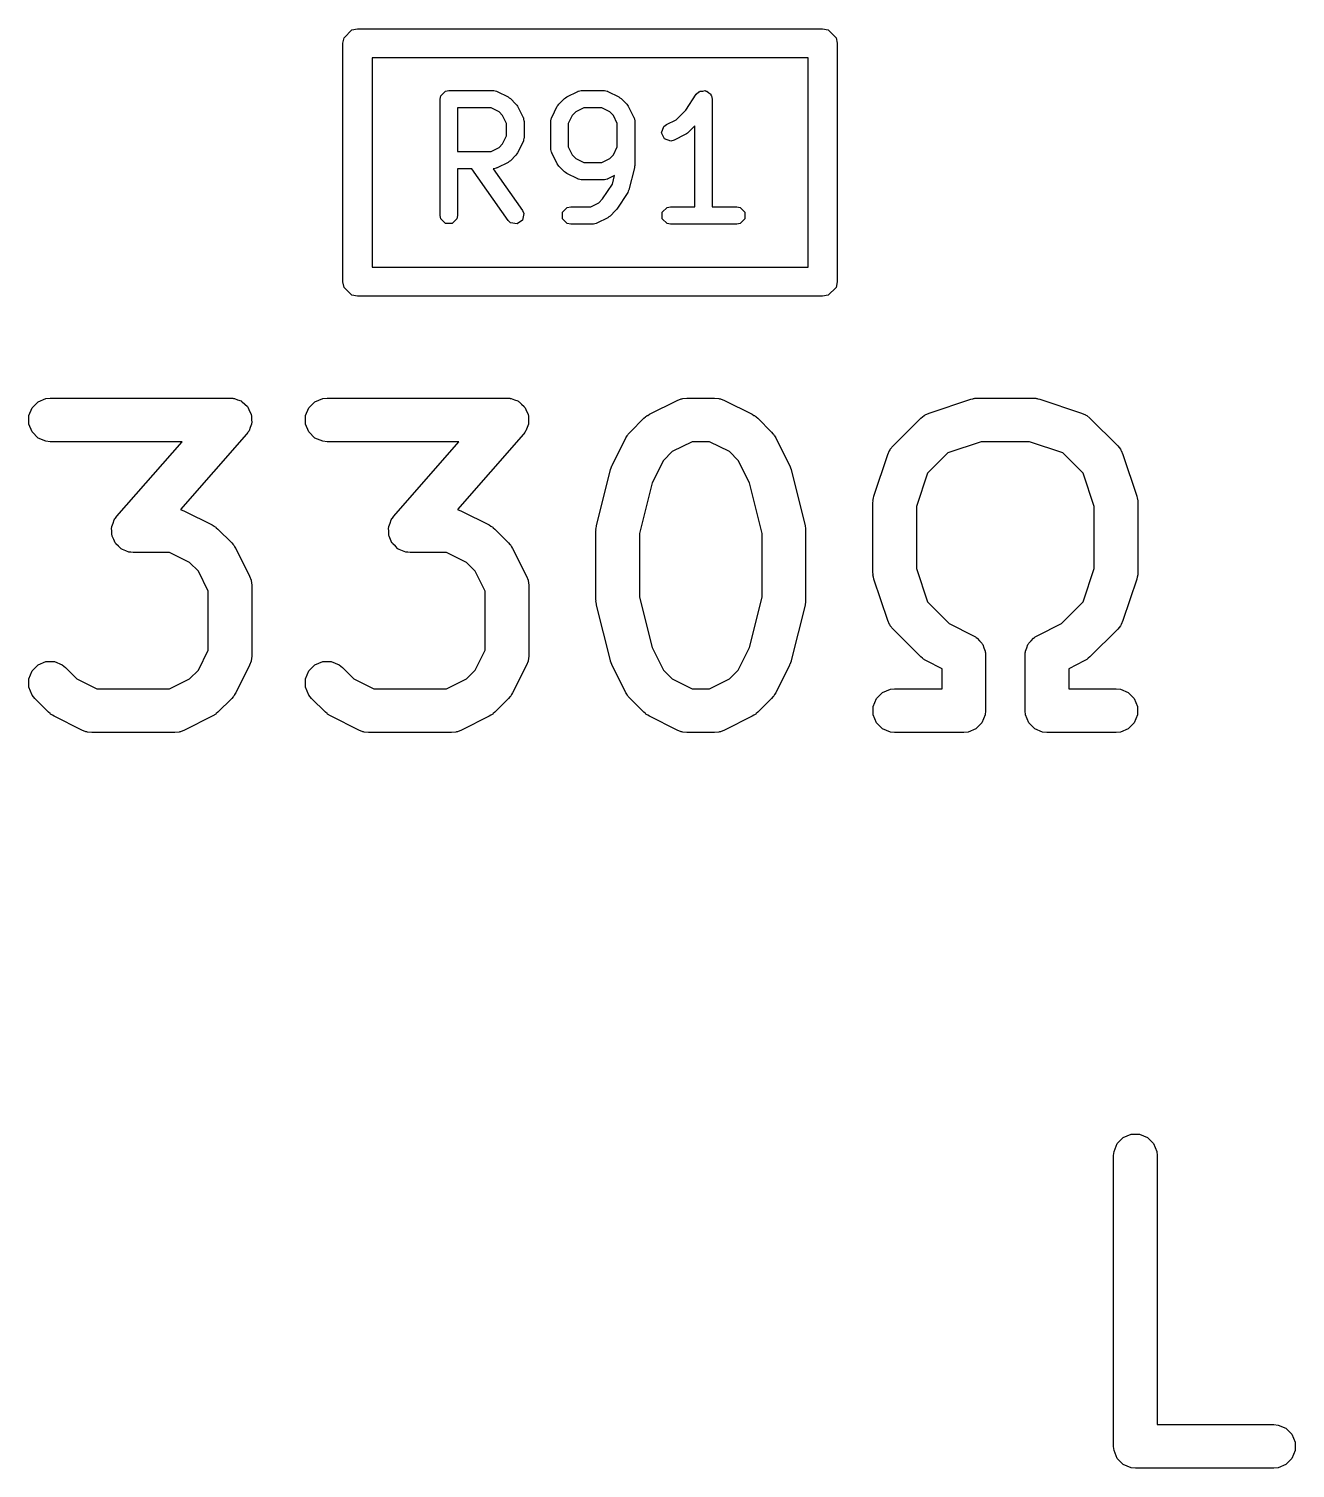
# Model space of a CAD drawing. Header units: millimetres. Extents: x 129 to 276, y -185 to -58.
# Drawn here: x 129.069 to 133.426, y -112.24 to -107.29 of the extents above; entities that cross this region are included whole.
import ezdxf

# ---------------------------------------------------------------- set-up
doc = ezdxf.new("R2010")
doc.units = ezdxf.units.MM
doc.layers.add('F.Fab', color=9, linetype='CONTINUOUS', true_color=0xafafaf)

msp = doc.modelspace()

# ---------------------------------------------------------------- linework, layer by layer
at = {"layer": 'F.Fab', "linetype": 'CONTINUOUS'}
for p, q in [((130.153806, -107.320866), (130.180866, -107.293806)), ((130.180866, -107.293806), (130.2, -107.29)), ((130.2, -107.29), (131.8, -107.29)), ((131.8, -107.29), (131.819134, -107.293806)), ((131.819134, -107.293806), (131.846194, -107.320866)), ((130.15, -107.34), (130.153806, -107.320866)), ((130.15, -108.16), (130.15, -107.34)), ((131.846194, -107.320866), (131.85, -107.34)), ((131.85, -107.34), (131.85, -108.16)), ((130.25, -107.39), (130.25, -108.11)), ((131.75, -107.39), (130.25, -107.39)), ((131.75, -108.11), (131.75, -107.39)), ((130.48657, -107.520446), (130.502805, -107.504211)), ((130.502805, -107.504211), (130.514286, -107.501927)), ((130.514286, -107.501927), (130.666667, -107.501927)), ((130.666667, -107.501927), (130.668141, -107.50222)), ((130.668141, -107.50222), (130.668793, -107.502003)), ((130.668793, -107.502003), (130.673429, -107.503272)), ((130.673429, -107.503272), (130.678148, -107.504211)), ((130.678148, -107.504211), (130.678634, -107.504697)), ((130.678634, -107.504697), (130.680084, -107.505094)), ((130.680084, -107.505094), (130.718179, -107.524142)), ((130.919916, -107.524142), (130.958012, -107.505094)), ((130.958012, -107.505094), (130.95946, -107.504697)), ((130.95946, -107.504697), (130.959947, -107.504211)), ((130.959947, -107.504211), (130.964658, -107.503273)), ((130.964658, -107.503273), (130.969302, -107.502002)), ((130.969302, -107.502002), (130.969955, -107.502219)), ((130.969955, -107.502219), (130.971428, -107.501927)), ((130.971428, -107.501927), (131.047619, -107.501927)), ((131.047619, -107.501927), (131.049093, -107.50222)), ((131.049093, -107.50222), (131.049745, -107.502003)), ((131.049745, -107.502003), (131.054381, -107.503272)), ((131.054381, -107.503272), (131.0591, -107.504211)), ((131.0591, -107.504211), (131.059586, -107.504697)), ((131.059586, -107.504697), (131.061036, -107.505094)), ((131.061036, -107.505094), (131.099131, -107.524142)), ((131.365515, -107.515286), (131.373784, -107.507)), ((131.373784, -107.507), (131.376811, -107.506394)), ((131.376811, -107.506394), (131.378995, -107.504211)), ((131.378995, -107.504211), (131.387728, -107.504211)), ((131.387728, -107.504211), (131.396298, -107.502497)), ((131.396298, -107.502497), (131.398869, -107.504211)), ((131.398869, -107.504211), (131.401957, -107.504211)), ((131.401957, -107.504211), (131.408133, -107.510387)), ((130.484286, -107.531927), (130.48657, -107.520446)), ((130.484286, -107.931927), (130.484286, -107.531927)), ((130.718179, -107.524142), (130.721982, -107.527094)), ((130.721982, -107.527094), (130.725975, -107.529762)), ((130.725975, -107.529762), (130.745023, -107.548809)), ((130.745023, -107.548809), (130.747699, -107.552815)), ((130.747699, -107.552815), (130.750642, -107.556606)), ((130.750642, -107.556606), (130.76969, -107.594702)), ((130.868405, -107.594702), (130.887453, -107.556605)), ((130.887453, -107.556605), (130.890405, -107.552801)), ((130.890405, -107.552801), (130.893073, -107.548809)), ((130.893073, -107.548809), (130.91212, -107.529761)), ((130.91212, -107.529761), (130.916121, -107.527087)), ((130.916121, -107.527087), (130.919916, -107.524142)), ((131.099131, -107.524142), (131.102927, -107.527089)), ((131.102927, -107.527089), (131.106927, -107.529761)), ((131.106927, -107.529761), (131.125974, -107.548808)), ((131.125974, -107.548808), (131.128645, -107.552805)), ((131.128645, -107.552805), (131.131595, -107.556606)), ((131.131595, -107.556606), (131.150642, -107.594702)), ((131.329068, -107.569954), (131.365515, -107.515286)), ((131.408133, -107.510387), (131.415403, -107.515234)), ((131.415403, -107.515234), (131.416008, -107.518262)), ((131.416008, -107.518262), (131.418192, -107.520446)), ((131.418192, -107.520446), (131.420476, -107.531927)), ((131.420476, -107.531927), (131.420476, -107.901927)), ((130.659584, -107.561927), (130.544286, -107.561927)), ((130.544286, -107.561927), (130.544286, -107.711451)), ((130.686991, -107.57563), (130.659584, -107.561927)), ((130.699153, -107.587793), (130.686991, -107.57563)), ((130.712857, -107.6152), (130.699153, -107.587793)), ((130.76969, -107.594702), (130.770086, -107.59615)), ((130.770086, -107.59615), (130.770573, -107.596637)), ((130.770573, -107.596637), (130.77151, -107.601348)), ((130.77151, -107.601348), (130.772782, -107.605992)), ((130.772782, -107.605992), (130.772564, -107.606645)), ((130.772564, -107.606645), (130.772857, -107.608118)), ((130.772857, -107.608118), (130.772857, -107.66526)), ((130.865238, -107.608118), (130.865531, -107.606643)), ((130.865238, -107.703356), (130.865238, -107.608118)), ((130.865314, -107.605992), (130.866583, -107.601356)), ((130.865531, -107.606643), (130.865314, -107.605992)), ((130.866583, -107.601356), (130.867522, -107.596637)), ((130.867522, -107.596637), (130.868008, -107.59615)), ((130.868008, -107.59615), (130.868405, -107.594702)), ((130.938941, -107.587792), (130.925238, -107.6152)), ((130.951103, -107.575631), (130.938941, -107.587792)), ((130.978511, -107.561927), (130.951103, -107.575631)), ((131.040536, -107.561927), (130.978511, -107.561927)), ((131.067942, -107.57563), (131.040536, -107.561927)), ((131.080106, -107.587794), (131.067942, -107.57563)), ((131.093809, -107.615199), (131.080106, -107.587794)), ((131.150642, -107.594702), (131.151038, -107.59615)), ((131.151038, -107.59615), (131.151525, -107.596637)), ((131.151525, -107.596637), (131.152463, -107.601356)), ((131.152463, -107.601356), (131.153733, -107.605992)), ((131.153733, -107.605992), (131.153515, -107.606643)), ((131.153515, -107.606643), (131.153809, -107.608118)), ((131.153809, -107.608118), (131.153809, -107.760499)), ((131.262773, -107.61938), (131.296514, -107.602509)), ((131.296514, -107.602509), (131.329068, -107.569954)), ((130.699153, -107.685584), (130.712857, -107.658177)), ((130.712857, -107.658177), (130.712857, -107.6152)), ((130.925238, -107.6152), (130.925238, -107.696273)), ((131.093809, -107.696274), (131.093809, -107.615199)), ((131.246266, -107.648339), (131.253526, -107.626558)), ((131.256535, -107.668877), (131.246266, -107.648339)), ((131.253526, -107.626558), (131.262773, -107.61938)), ((131.327702, -107.653998), (131.289607, -107.673046)), ((131.331505, -107.651045), (131.327702, -107.653998)), ((131.335498, -107.648378), (131.331505, -107.651045)), ((131.360476, -107.6234), (131.335498, -107.648378)), ((131.360476, -107.901927), (131.360476, -107.6234)), ((130.659584, -107.711451), (130.686991, -107.697747)), ((130.686991, -107.697747), (130.699153, -107.685584)), ((130.76969, -107.678676), (130.750642, -107.716772)), ((130.770086, -107.677227), (130.76969, -107.678676)), ((130.770573, -107.676741), (130.770086, -107.677227)), ((130.77151, -107.672029), (130.770573, -107.676741)), ((130.772782, -107.667386), (130.77151, -107.672029)), ((130.772857, -107.66526), (130.772564, -107.666732)), ((130.772564, -107.666732), (130.772782, -107.667386)), ((130.865531, -107.70483), (130.865238, -107.703356)), ((130.865314, -107.705482), (130.865531, -107.70483)), ((130.866583, -107.710118), (130.865314, -107.705482)), ((130.925238, -107.696273), (130.938941, -107.723679)), ((131.080105, -107.723681), (131.093809, -107.696274)), ((131.278316, -107.676137), (131.256535, -107.668877)), ((131.289607, -107.673046), (131.278316, -107.676137)), ((130.544286, -107.711451), (130.659584, -107.711451)), ((130.718179, -107.749236), (130.680084, -107.768284)), ((130.721982, -107.746283), (130.718179, -107.749236)), ((130.725975, -107.743616), (130.721982, -107.746283)), ((130.745023, -107.724569), (130.725975, -107.743616)), ((130.747699, -107.720562), (130.745023, -107.724569)), ((130.750642, -107.716772), (130.747699, -107.720562)), ((130.867522, -107.714837), (130.866583, -107.710118)), ((130.868008, -107.715323), (130.867522, -107.714837)), ((130.868405, -107.716773), (130.868008, -107.715323)), ((130.887453, -107.754868), (130.868405, -107.716773)), ((130.8904, -107.758664), (130.887453, -107.754868)), ((130.938941, -107.723679), (130.951105, -107.735844)), ((130.951105, -107.735844), (130.97851, -107.749546)), ((130.97851, -107.749546), (131.040537, -107.749546)), ((131.040537, -107.749546), (131.067944, -107.735842)), ((131.067944, -107.735842), (131.080105, -107.723681)), ((130.593904, -107.771451), (130.544286, -107.771451)), ((130.544286, -107.771451), (130.544286, -107.931927)), ((130.71828, -107.94913), (130.593904, -107.771451)), ((130.668141, -107.771157), (130.667085, -107.771367)), ((130.667085, -107.771367), (130.767434, -107.914723)), ((130.668793, -107.771375), (130.668141, -107.771157)), ((130.673429, -107.770105), (130.668793, -107.771375)), ((130.678148, -107.769167), (130.673429, -107.770105)), ((130.678634, -107.76868), (130.678148, -107.769167)), ((130.680084, -107.768284), (130.678634, -107.76868)), ((130.893072, -107.762664), (130.8904, -107.758664)), ((130.912119, -107.781711), (130.893072, -107.762664)), ((130.916113, -107.78438), (130.912119, -107.781711)), ((130.919917, -107.787332), (130.916113, -107.78438)), ((130.958012, -107.806379), (130.919917, -107.787332)), ((130.95946, -107.806775), (130.958012, -107.806379)), ((130.959947, -107.807262), (130.95946, -107.806775)), ((131.059586, -107.806775), (131.0591, -107.807262)), ((131.061035, -107.806379), (131.059586, -107.806775)), ((131.084327, -107.794732), (131.061035, -107.806379)), ((131.076918, -107.824369), (131.084327, -107.794732)), ((131.152913, -107.767775), (131.133866, -107.843965)), ((131.153091, -107.764105), (131.152913, -107.767775)), ((131.153809, -107.760499), (131.153091, -107.764105)), ((130.964666, -107.8082), (130.959947, -107.807262)), ((130.969302, -107.80947), (130.964666, -107.8082)), ((130.969953, -107.809252), (130.969302, -107.80947)), ((130.971428, -107.809546), (130.969953, -107.809252)), ((131.047619, -107.809546), (130.971428, -107.809546)), ((131.04335, -107.874722), (131.076918, -107.824369)), ((131.049093, -107.809252), (131.047619, -107.809546)), ((131.049745, -107.80947), (131.049093, -107.809252)), ((131.05438, -107.8082), (131.049745, -107.80947)), ((131.0591, -107.807262), (131.05438, -107.8082)), ((131.129723, -107.85333), (131.091629, -107.910473)), ((131.131678, -107.848595), (131.129723, -107.85333)), ((131.133866, -107.843965), (131.131678, -107.848595)), ((130.905617, -107.920446), (130.921852, -107.904211)), ((130.921852, -107.904211), (130.933333, -107.901927)), ((130.933333, -107.901927), (131.002442, -107.901927)), ((131.002442, -107.901927), (131.029849, -107.888223)), ((131.029849, -107.888223), (131.04335, -107.874722)), ((131.248474, -107.920446), (131.264709, -107.904211)), ((131.264709, -107.904211), (131.27619, -107.901927)), ((131.27619, -107.901927), (131.360476, -107.901927)), ((131.420476, -107.901927), (131.504761, -107.901927)), ((131.504761, -107.901927), (131.516242, -107.904211)), ((131.516242, -107.904211), (131.532477, -107.920446)), ((130.48657, -107.943408), (130.484286, -107.931927)), ((130.502805, -107.959643), (130.48657, -107.943408)), ((130.542002, -107.943408), (130.525767, -107.959643)), ((130.544286, -107.931927), (130.542002, -107.943408)), ((130.726735, -107.957226), (130.71828, -107.94913)), ((130.768156, -107.948049), (130.749345, -107.961216)), ((130.767434, -107.914723), (130.772146, -107.925438)), ((130.772146, -107.925438), (130.768156, -107.948049)), ((130.905617, -107.943408), (130.905617, -107.920446)), ((130.921852, -107.959643), (130.905617, -107.943408)), ((131.061035, -107.939713), (131.02294, -107.95876)), ((131.064835, -107.936762), (131.061035, -107.939713)), ((131.068832, -107.934093), (131.064835, -107.936762)), ((131.08788, -107.915045), (131.068832, -107.934093)), ((131.089529, -107.912577), (131.08788, -107.915045)), ((131.091629, -107.910473), (131.089529, -107.912577)), ((131.248474, -107.943408), (131.248474, -107.920446)), ((131.264709, -107.959643), (131.248474, -107.943408)), ((131.532477, -107.943408), (131.516242, -107.959643)), ((131.532477, -107.920446), (131.532477, -107.943408)), ((130.525767, -107.959643), (130.502805, -107.959643)), ((130.749345, -107.961216), (130.726735, -107.957226)), ((130.933333, -107.961927), (130.921852, -107.959643)), ((131.009524, -107.961927), (130.933333, -107.961927)), ((131.010998, -107.961633), (131.009524, -107.961927)), ((131.01165, -107.961851), (131.010998, -107.961633)), ((131.016285, -107.960581), (131.01165, -107.961851)), ((131.021005, -107.959643), (131.016285, -107.960581)), ((131.021491, -107.959156), (131.021005, -107.959643)), ((131.02294, -107.95876), (131.021491, -107.959156)), ((131.27619, -107.961927), (131.264709, -107.959643)), ((131.504761, -107.961927), (131.27619, -107.961927)), ((131.516242, -107.959643), (131.504761, -107.961927)), ((130.25, -108.11), (131.75, -108.11)), ((130.153806, -108.179134), (130.15, -108.16)), ((130.180866, -108.206194), (130.153806, -108.179134)), ((131.846194, -108.179134), (131.819134, -108.206194)), ((131.85, -108.16), (131.846194, -108.179134)), ((130.2, -108.21), (130.180866, -108.206194)), ((131.8, -108.21), (130.2, -108.21)), ((131.819134, -108.206194), (131.8, -108.21)), ((129.069298, -108.620187), (129.080497, -108.593151)), ((129.080497, -108.593151), (129.101189, -108.572459)), ((129.101189, -108.572459), (129.128225, -108.56126)), ((129.128225, -108.56126), (129.142857, -108.559819)), ((129.142857, -108.559819), (129.761904, -108.559819)), ((129.761904, -108.559819), (129.769642, -108.560581)), ((129.769642, -108.560581), (129.77161, -108.56045)), ((129.77161, -108.56045), (129.772965, -108.560908)), ((129.772965, -108.560908), (129.776536, -108.56126)), ((129.776536, -108.56126), (129.787793, -108.565923)), ((129.787793, -108.565923), (129.799331, -108.569825)), ((129.799331, -108.569825), (129.801235, -108.57149)), ((129.801235, -108.57149), (129.803572, -108.572459)), ((129.803572, -108.572459), (129.812182, -108.581069)), ((129.812182, -108.581069), (129.821355, -108.589095)), ((129.821355, -108.589095), (129.822477, -108.591364)), ((129.822477, -108.591364), (129.824264, -108.593151)), ((129.824264, -108.593151), (129.828924, -108.604401)), ((130.021679, -108.620187), (130.032878, -108.593151)), ((130.032878, -108.593151), (130.05357, -108.572459)), ((130.05357, -108.572459), (130.080606, -108.56126)), ((130.080606, -108.56126), (130.095238, -108.559819)), ((130.095238, -108.559819), (130.714285, -108.559819)), ((130.714285, -108.559819), (130.722023, -108.560581)), ((130.722023, -108.560581), (130.723991, -108.56045)), ((130.723991, -108.56045), (130.725346, -108.560908)), ((130.725346, -108.560908), (130.728917, -108.56126)), ((130.728917, -108.56126), (130.740174, -108.565923)), ((130.740174, -108.565923), (130.751712, -108.569825)), ((130.751712, -108.569825), (130.753616, -108.57149)), ((130.753616, -108.57149), (130.755953, -108.572459)), ((130.755953, -108.572459), (130.764563, -108.581069)), ((130.764563, -108.581069), (130.773736, -108.589095)), ((130.773736, -108.589095), (130.774858, -108.591364)), ((130.774858, -108.591364), (130.776645, -108.593151)), ((130.776645, -108.593151), (130.781305, -108.604401)), ((131.204554, -108.615356), (131.299792, -108.567737)), ((131.299792, -108.567737), (131.313523, -108.562482)), ((131.313523, -108.562482), (131.316212, -108.56229)), ((131.316212, -108.56229), (131.318701, -108.56126)), ((131.318701, -108.56126), (131.333333, -108.559819)), ((131.333333, -108.559819), (131.428571, -108.559819)), ((131.428571, -108.559819), (131.443203, -108.56126)), ((131.443203, -108.56126), (131.445692, -108.562291)), ((131.445692, -108.562291), (131.44838, -108.562482)), ((131.44838, -108.562482), (131.462112, -108.567737)), ((131.462112, -108.567737), (131.55735, -108.615356)), ((132.166759, -108.611287), (132.309615, -108.563668)), ((132.309615, -108.563668), (132.31687, -108.562018)), ((132.31687, -108.562018), (132.318701, -108.56126)), ((132.318701, -108.56126), (132.321354, -108.560998)), ((132.321354, -108.560998), (132.323952, -108.560408)), ((132.323952, -108.560408), (132.325926, -108.560548)), ((132.325926, -108.560548), (132.333333, -108.559819)), ((132.333333, -108.559819), (132.523809, -108.559819)), ((132.523809, -108.559819), (132.531214, -108.560548)), ((132.531214, -108.560548), (132.533189, -108.560408)), ((132.533189, -108.560408), (132.535786, -108.560998)), ((132.535786, -108.560998), (132.538441, -108.56126)), ((132.538441, -108.56126), (132.540272, -108.562018)), ((132.540272, -108.562018), (132.547526, -108.563668)), ((132.547526, -108.563668), (132.690383, -108.611287)), ((129.069298, -108.649451), (129.069298, -108.620187)), ((129.828924, -108.604401), (129.834327, -108.615327)), ((129.834327, -108.615327), (129.834495, -108.61785)), ((129.834495, -108.61785), (129.835463, -108.620187)), ((129.835463, -108.620187), (129.835463, -108.632371)), ((129.835463, -108.632371), (129.836273, -108.644525)), ((129.836273, -108.644525), (129.835463, -108.64692)), ((129.835463, -108.64692), (129.835463, -108.649451)), ((130.021679, -108.649451), (130.021679, -108.620187)), ((130.781305, -108.604401), (130.786708, -108.615327)), ((130.786708, -108.615327), (130.786876, -108.61785)), ((130.786876, -108.61785), (130.787844, -108.620187)), ((130.787844, -108.620187), (130.787844, -108.632371)), ((130.787844, -108.632371), (130.788654, -108.644525)), ((130.788654, -108.644525), (130.787844, -108.64692)), ((130.787844, -108.64692), (130.787844, -108.649451)), ((131.137443, -108.677024), (131.185062, -108.629405)), ((131.185062, -108.629405), (131.190811, -108.624686)), ((131.190811, -108.624686), (131.192111, -108.623188)), ((131.192111, -108.623188), (131.19437, -108.621766)), ((131.19437, -108.621766), (131.196427, -108.620078)), ((131.196427, -108.620078), (131.198254, -108.61932)), ((131.198254, -108.61932), (131.204554, -108.615356)), ((131.55735, -108.615356), (131.563649, -108.61932)), ((131.563649, -108.61932), (131.565477, -108.620078)), ((131.565477, -108.620078), (131.567533, -108.621766)), ((131.567533, -108.621766), (131.569793, -108.623188)), ((131.569793, -108.623188), (131.571092, -108.624686)), ((131.571092, -108.624686), (131.576842, -108.629405)), ((131.576842, -108.629405), (131.624461, -108.677024)), ((132.042205, -108.724643), (132.137443, -108.629405)), ((132.137443, -108.629405), (132.148808, -108.620077)), ((132.148808, -108.620077), (132.151298, -108.619045)), ((132.151298, -108.619045), (132.153333, -108.617281)), ((132.153333, -108.617281), (132.166759, -108.611287)), ((132.690383, -108.611287), (132.703808, -108.617281)), ((132.703808, -108.617281), (132.705843, -108.619046)), ((132.705843, -108.619046), (132.708334, -108.620078)), ((132.708334, -108.620078), (132.719699, -108.629405)), ((132.719699, -108.629405), (132.814937, -108.724643)), ((129.080497, -108.676487), (129.069298, -108.649451)), ((129.101189, -108.697179), (129.080497, -108.676487)), ((129.128225, -108.708378), (129.101189, -108.697179)), ((129.818347, -108.684207), (129.591451, -108.943516)), ((129.822868, -108.677882), (129.818347, -108.684207)), ((129.824264, -108.676487), (129.822868, -108.677882)), ((129.824812, -108.675163), (129.824264, -108.676487)), ((129.826898, -108.672246), (129.824812, -108.675163)), ((129.830799, -108.660708), (129.826898, -108.672246)), ((129.835463, -108.649451), (129.830799, -108.660708)), ((130.032878, -108.676487), (130.021679, -108.649451)), ((130.05357, -108.697179), (130.032878, -108.676487)), ((130.080606, -108.708378), (130.05357, -108.697179)), ((130.770728, -108.684207), (130.543832, -108.943516)), ((130.775249, -108.677882), (130.770728, -108.684207)), ((130.776645, -108.676487), (130.775249, -108.677882)), ((130.777193, -108.675163), (130.776645, -108.676487)), ((130.779279, -108.672246), (130.777193, -108.675163)), ((130.78318, -108.660708), (130.779279, -108.672246)), ((130.787844, -108.649451), (130.78318, -108.660708)), ((131.075775, -108.791754), (131.123394, -108.696516)), ((131.123394, -108.696516), (131.127358, -108.690216)), ((131.127358, -108.690216), (131.128116, -108.688389)), ((131.128116, -108.688389), (131.129804, -108.686332)), ((131.129804, -108.686332), (131.131226, -108.684073)), ((131.131226, -108.684073), (131.132724, -108.682773)), ((131.132724, -108.682773), (131.137443, -108.677024)), ((131.624461, -108.677024), (131.629179, -108.682773)), ((131.629179, -108.682773), (131.630678, -108.684073)), ((131.630678, -108.684073), (131.632099, -108.686332)), ((131.632099, -108.686332), (131.633788, -108.688389)), ((131.633788, -108.688389), (131.634545, -108.690216)), ((131.634545, -108.690216), (131.63851, -108.696516)), ((131.63851, -108.696516), (131.686129, -108.791754)), ((129.142857, -108.709819), (129.128225, -108.708378)), ((129.596622, -108.709819), (129.142857, -108.709819)), ((129.372128, -108.966383), (129.596622, -108.709819)), ((130.095238, -108.709819), (130.080606, -108.708378)), ((130.549003, -108.709819), (130.095238, -108.709819)), ((130.324509, -108.966383), (130.549003, -108.709819)), ((131.282522, -108.744077), (131.252115, -108.774484)), ((131.351038, -108.709819), (131.282522, -108.744077)), ((131.410866, -108.709819), (131.351038, -108.709819)), ((131.479382, -108.744077), (131.410866, -108.709819)), ((131.509789, -108.774484), (131.479382, -108.744077)), ((132.024087, -108.753959), (132.030081, -108.740534)), ((132.030081, -108.740534), (132.031846, -108.738498)), ((132.031846, -108.738498), (132.032878, -108.736008)), ((132.032878, -108.736008), (132.042205, -108.724643)), ((132.345503, -108.709819), (132.23099, -108.74799)), ((132.511639, -108.709819), (132.345503, -108.709819)), ((132.626152, -108.74799), (132.511639, -108.709819)), ((132.814937, -108.724643), (132.824265, -108.736008)), ((132.824265, -108.736008), (132.825296, -108.738498)), ((132.825296, -108.738498), (132.827061, -108.740533)), ((132.827061, -108.740533), (132.833055, -108.753959)), ((131.072847, -108.799404), (131.075043, -108.793259)), ((131.075043, -108.793259), (131.075365, -108.792823)), ((131.075365, -108.792823), (131.075775, -108.791754)), ((131.252115, -108.774484), (131.213621, -108.851471)), ((131.548282, -108.851471), (131.509789, -108.774484)), ((131.686129, -108.791754), (131.686538, -108.792823)), ((131.686538, -108.792823), (131.686861, -108.793259)), ((131.686861, -108.793259), (131.689053, -108.799395)), ((131.976468, -108.896816), (132.024087, -108.753959)), ((132.23099, -108.74799), (132.16079, -108.818189)), ((132.696352, -108.81819), (132.626152, -108.74799)), ((132.833055, -108.753959), (132.880674, -108.896815)), ((131.022477, -108.997581), (131.070096, -108.807105)), ((131.070096, -108.807105), (131.070481, -108.806025)), ((131.070481, -108.806025), (131.07052, -108.805486)), ((131.07052, -108.805486), (131.072847, -108.799404)), ((131.689053, -108.799395), (131.691384, -108.805485)), ((131.691384, -108.805485), (131.691422, -108.806025)), ((131.691422, -108.806025), (131.691808, -108.807105)), ((131.691808, -108.807105), (131.739427, -108.997581)), ((132.16079, -108.818189), (132.122619, -108.932703)), ((132.734523, -108.932703), (132.696352, -108.81819)), ((131.213621, -108.851471), (131.170238, -109.025005)), ((131.591666, -109.025005), (131.548282, -108.851471)), ((129.591451, -108.943516), (129.604969, -108.948689)), ((130.543832, -108.943516), (130.55735, -108.948689)), ((131.972619, -108.920533), (131.973348, -108.913127)), ((131.972619, -109.158628), (131.972619, -108.920533)), ((131.973208, -108.911153), (131.973798, -108.908555)), ((131.973348, -108.913127), (131.973208, -108.911153)), ((131.973798, -108.908555), (131.97406, -108.905901)), ((131.97406, -108.905901), (131.974818, -108.904069)), ((131.974818, -108.904069), (131.976468, -108.896816)), ((132.122619, -108.932703), (132.122619, -109.146457)), ((132.734523, -109.146458), (132.734523, -108.932703)), ((132.880674, -108.896815), (132.882323, -108.90407)), ((132.882323, -108.90407), (132.883082, -108.905901)), ((132.883082, -108.905901), (132.883343, -108.908554)), ((132.883343, -108.908554), (132.883934, -108.911152)), ((132.883934, -108.911152), (132.883793, -108.913126)), ((132.883793, -108.913126), (132.884523, -108.920533)), ((132.884523, -108.920533), (132.884523, -109.158628)), ((129.355012, -109.001139), (129.359675, -108.989881)), ((129.359675, -108.989881), (129.363577, -108.978344)), ((129.363577, -108.978344), (129.365662, -108.975426)), ((129.365662, -108.975426), (129.366211, -108.974103)), ((129.366211, -108.974103), (129.367606, -108.972707)), ((129.367606, -108.972707), (129.372128, -108.966383)), ((129.604969, -108.948689), (129.700207, -108.996308)), ((130.307393, -109.001139), (130.312056, -108.989881)), ((130.312056, -108.989881), (130.315958, -108.978344)), ((130.315958, -108.978344), (130.318043, -108.975426)), ((130.318043, -108.975426), (130.318592, -108.974103)), ((130.318592, -108.974103), (130.319987, -108.972707)), ((130.319987, -108.972707), (130.324509, -108.966383)), ((130.55735, -108.948689), (130.652588, -108.996308)), ((129.354202, -109.006065), (129.355012, -109.003669)), ((129.355012, -109.018218), (129.354202, -109.006065)), ((129.355012, -109.003669), (129.355012, -109.001139)), ((129.355012, -109.030403), (129.355012, -109.018218)), ((129.355979, -109.032739), (129.355012, -109.030403)), ((129.356148, -109.035263), (129.355979, -109.032739)), ((129.36155, -109.046188), (129.356148, -109.035263)), ((129.700207, -108.996308), (129.706506, -109.000272)), ((129.706506, -109.000272), (129.708334, -109.00103)), ((129.708334, -109.00103), (129.71039, -109.002718)), ((129.71039, -109.002718), (129.71265, -109.00414)), ((129.71265, -109.00414), (129.713949, -109.005638)), ((129.713949, -109.005638), (129.719699, -109.010357)), ((129.719699, -109.010357), (129.767318, -109.057976)), ((130.306583, -109.006065), (130.307393, -109.003669)), ((130.307393, -109.018218), (130.306583, -109.006065)), ((130.307393, -109.003669), (130.307393, -109.001139)), ((130.307393, -109.030403), (130.307393, -109.018218)), ((130.30836, -109.032739), (130.307393, -109.030403)), ((130.308529, -109.035263), (130.30836, -109.032739)), ((130.313931, -109.046188), (130.308529, -109.035263)), ((130.652588, -108.996308), (130.658887, -109.000272)), ((130.658887, -109.000272), (130.660715, -109.00103)), ((130.660715, -109.00103), (130.662771, -109.002718)), ((130.662771, -109.002718), (130.665031, -109.00414)), ((130.665031, -109.00414), (130.66633, -109.005638)), ((130.66633, -109.005638), (130.67208, -109.010357)), ((130.67208, -109.010357), (130.719699, -109.057976)), ((131.020238, -109.015771), (131.020489, -109.013217)), ((131.020238, -109.253866), (131.020238, -109.015771)), ((131.020327, -109.012125), (131.021136, -109.006651)), ((131.020489, -109.013217), (131.020327, -109.012125)), ((131.021136, -109.006651), (131.021679, -109.001139)), ((131.021679, -109.001139), (131.022101, -109.000117)), ((131.022101, -109.000117), (131.022477, -108.997581)), ((131.170238, -109.025005), (131.170238, -109.244632)), ((131.591666, -109.244632), (131.591666, -109.025005)), ((131.739427, -108.997581), (131.739802, -109.000117)), ((131.739802, -109.000117), (131.740225, -109.001139)), ((131.740225, -109.001139), (131.740767, -109.006651)), ((131.740767, -109.006651), (131.741577, -109.012125)), ((131.741577, -109.012125), (131.741414, -109.013217)), ((131.741414, -109.013217), (131.741666, -109.015771)), ((131.741666, -109.015771), (131.741666, -109.253866)), ((129.366211, -109.057439), (129.36155, -109.046188)), ((129.367997, -109.059225), (129.366211, -109.057439)), ((129.36912, -109.061495), (129.367997, -109.059225)), ((129.378292, -109.06952), (129.36912, -109.061495)), ((129.386903, -109.078131), (129.378292, -109.06952)), ((129.389239, -109.079099), (129.386903, -109.078131)), ((129.391144, -109.080765), (129.389239, -109.079099)), ((129.402681, -109.084666), (129.391144, -109.080765)), ((129.413939, -109.08933), (129.402681, -109.084666)), ((129.417509, -109.089681), (129.413939, -109.08933)), ((129.418865, -109.09014), (129.417509, -109.089681)), ((129.420832, -109.090008), (129.418865, -109.09014)), ((129.428571, -109.090771), (129.420832, -109.090008)), ((129.553723, -109.090771), (129.428571, -109.090771)), ((129.622239, -109.125029), (129.553723, -109.090771)), ((129.767318, -109.057976), (129.772036, -109.063725)), ((129.772036, -109.063725), (129.773535, -109.065025)), ((129.773535, -109.065025), (129.774956, -109.067284)), ((129.774956, -109.067284), (129.776645, -109.069341)), ((129.776645, -109.069341), (129.777402, -109.071168)), ((129.777402, -109.071168), (129.781367, -109.077468)), ((129.781367, -109.077468), (129.828986, -109.172706)), ((130.318592, -109.057439), (130.313931, -109.046188)), ((130.320378, -109.059225), (130.318592, -109.057439)), ((130.321501, -109.061495), (130.320378, -109.059225)), ((130.330673, -109.06952), (130.321501, -109.061495)), ((130.339284, -109.078131), (130.330673, -109.06952)), ((130.34162, -109.079099), (130.339284, -109.078131)), ((130.343525, -109.080765), (130.34162, -109.079099)), ((130.355062, -109.084666), (130.343525, -109.080765)), ((130.36632, -109.08933), (130.355062, -109.084666)), ((130.36989, -109.089681), (130.36632, -109.08933)), ((130.371246, -109.09014), (130.36989, -109.089681)), ((130.373213, -109.090008), (130.371246, -109.09014)), ((130.380952, -109.090771), (130.373213, -109.090008)), ((130.506104, -109.090771), (130.380952, -109.090771)), ((130.57462, -109.125029), (130.506104, -109.090771)), ((130.719699, -109.057976), (130.724417, -109.063725)), ((130.724417, -109.063725), (130.725916, -109.065025)), ((130.725916, -109.065025), (130.727337, -109.067284)), ((130.727337, -109.067284), (130.729026, -109.069341)), ((130.729026, -109.069341), (130.729783, -109.071168)), ((130.729783, -109.071168), (130.733748, -109.077468)), ((130.733748, -109.077468), (130.781367, -109.172706)), ((129.652646, -109.155436), (129.622239, -109.125029)), ((130.605027, -109.155436), (130.57462, -109.125029)), ((129.686904, -109.223952), (129.652646, -109.155436)), ((129.828986, -109.172706), (129.834241, -109.186437)), ((129.834241, -109.186437), (129.834432, -109.189126)), ((129.834432, -109.189126), (129.835463, -109.191615)), ((129.835463, -109.191615), (129.836904, -109.206247)), ((130.639285, -109.223952), (130.605027, -109.155436)), ((130.781367, -109.172706), (130.786622, -109.186437)), ((130.786622, -109.186437), (130.786813, -109.189126)), ((130.786813, -109.189126), (130.787844, -109.191615)), ((130.787844, -109.191615), (130.789285, -109.206247)), ((131.973348, -109.166033), (131.972619, -109.158628)), ((131.973208, -109.168008), (131.973348, -109.166033)), ((131.973798, -109.170605), (131.973208, -109.168008)), ((131.97406, -109.17326), (131.973798, -109.170605)), ((131.974818, -109.175091), (131.97406, -109.17326)), ((131.976468, -109.182345), (131.974818, -109.175091)), ((132.024087, -109.325202), (131.976468, -109.182345)), ((132.122619, -109.146457), (132.16079, -109.260971)), ((132.696352, -109.260971), (132.734523, -109.146458)), ((132.880674, -109.182346), (132.833055, -109.325202)), ((132.882323, -109.17509), (132.880674, -109.182346)), ((132.883082, -109.17326), (132.882323, -109.17509)), ((132.883343, -109.170606), (132.883082, -109.17326)), ((132.883934, -109.168009), (132.883343, -109.170606)), ((132.884523, -109.158628), (132.883793, -109.166034)), ((132.883793, -109.166034), (132.883934, -109.168009)), ((129.686904, -109.426637), (129.686904, -109.223952)), ((129.836904, -109.206247), (129.836904, -109.444342)), ((130.639285, -109.426637), (130.639285, -109.223952)), ((130.789285, -109.206247), (130.789285, -109.444342)), ((131.020489, -109.256419), (131.020238, -109.253866)), ((131.020327, -109.257512), (131.020489, -109.256419)), ((131.021136, -109.262985), (131.020327, -109.257512)), ((131.021679, -109.268498), (131.021136, -109.262985)), ((131.022101, -109.269519), (131.021679, -109.268498)), ((131.022477, -109.272056), (131.022101, -109.269519)), ((131.070096, -109.462532), (131.022477, -109.272056)), ((131.170238, -109.244632), (131.213621, -109.418166)), ((131.548282, -109.418166), (131.591666, -109.244632)), ((131.739427, -109.272056), (131.691808, -109.462532)), ((131.739802, -109.269519), (131.739427, -109.272056)), ((131.740225, -109.268498), (131.739802, -109.269519)), ((131.740767, -109.262985), (131.740225, -109.268498)), ((131.741577, -109.257512), (131.740767, -109.262985)), ((131.741666, -109.253866), (131.741414, -109.256419)), ((131.741414, -109.256419), (131.741577, -109.257512)), ((132.16079, -109.260971), (132.234903, -109.335084)), ((132.622239, -109.335084), (132.696352, -109.260971)), ((132.030081, -109.338627), (132.024087, -109.325202)), ((132.031846, -109.340662), (132.030081, -109.338627)), ((132.032878, -109.343153), (132.031846, -109.340662)), ((132.234903, -109.335084), (132.319255, -109.37726)), ((132.537887, -109.37726), (132.622239, -109.335084)), ((132.825296, -109.340662), (132.824265, -109.343153)), ((132.827061, -109.338628), (132.825296, -109.340662)), ((132.833055, -109.325202), (132.827061, -109.338628)), ((132.042205, -109.354518), (132.032878, -109.343153)), ((132.137443, -109.449756), (132.042205, -109.354518)), ((132.319255, -109.37726), (132.325554, -109.381224)), ((132.325554, -109.381224), (132.327382, -109.381982)), ((132.327382, -109.381982), (132.328443, -109.383043)), ((132.328443, -109.383043), (132.331698, -109.385092)), ((132.331698, -109.385092), (132.339576, -109.394176)), ((132.517565, -109.394176), (132.525444, -109.385092)), ((132.525444, -109.385092), (132.528698, -109.383043)), ((132.528698, -109.383043), (132.52976, -109.381982)), ((132.52976, -109.381982), (132.531587, -109.381224)), ((132.531587, -109.381224), (132.537887, -109.37726)), ((132.814937, -109.354518), (132.719699, -109.449756)), ((132.824265, -109.343153), (132.814937, -109.354518)), ((129.652645, -109.495153), (129.686904, -109.426637)), ((130.605026, -109.495153), (130.639285, -109.426637)), ((131.213621, -109.418166), (131.252115, -109.495153)), ((131.509788, -109.495153), (131.548282, -109.418166)), ((132.339576, -109.394176), (132.348074, -109.402674)), ((132.348074, -109.402674), (132.349105, -109.405164)), ((132.349105, -109.405164), (132.350871, -109.4072)), ((132.350871, -109.4072), (132.354671, -109.418602)), ((132.354671, -109.418602), (132.359273, -109.42971)), ((132.359273, -109.42971), (132.359649, -109.433535)), ((132.359649, -109.433535), (132.360125, -109.434961)), ((132.360125, -109.434961), (132.359984, -109.436936)), ((132.359984, -109.436936), (132.360714, -109.444342)), ((132.496428, -109.444342), (132.497157, -109.436936)), ((132.497017, -109.434961), (132.497492, -109.433535)), ((132.497157, -109.436936), (132.497017, -109.434961)), ((132.497492, -109.433535), (132.497869, -109.42971)), ((132.497869, -109.42971), (132.50247, -109.418602)), ((132.50247, -109.418602), (132.506271, -109.4072)), ((132.506271, -109.4072), (132.508036, -109.405164)), ((132.508036, -109.405164), (132.509068, -109.402674)), ((132.509068, -109.402674), (132.517565, -109.394176)), ((129.080497, -109.497912), (129.10119, -109.477219)), ((129.10119, -109.477219), (129.128226, -109.466021)), ((129.128226, -109.466021), (129.157489, -109.466021)), ((129.157489, -109.466021), (129.184525, -109.47722)), ((129.184525, -109.47722), (129.195891, -109.486548)), ((129.195891, -109.486548), (129.234903, -109.525561)), ((129.828986, -109.477883), (129.781367, -109.573121)), ((129.834241, -109.464152), (129.828986, -109.477883)), ((129.834432, -109.461462), (129.834241, -109.464152)), ((129.835463, -109.458974), (129.834432, -109.461462)), ((129.836904, -109.444342), (129.835463, -109.458974)), ((130.032878, -109.497912), (130.053571, -109.477219)), ((130.053571, -109.477219), (130.080607, -109.466021)), ((130.080607, -109.466021), (130.10987, -109.466021)), ((130.10987, -109.466021), (130.136906, -109.47722)), ((130.136906, -109.47722), (130.148272, -109.486548)), ((130.148272, -109.486548), (130.187284, -109.525561)), ((130.781367, -109.477883), (130.733748, -109.573121)), ((130.786622, -109.464152), (130.781367, -109.477883)), ((130.786813, -109.461462), (130.786622, -109.464152)), ((130.787844, -109.458974), (130.786813, -109.461462)), ((130.789285, -109.444342), (130.787844, -109.458974)), ((131.070481, -109.463611), (131.070096, -109.462532)), ((131.07052, -109.464151), (131.070481, -109.463611)), ((131.072847, -109.470232), (131.07052, -109.464151)), ((131.075043, -109.476378), (131.072847, -109.470232)), ((131.075365, -109.476813), (131.075043, -109.476378)), ((131.075775, -109.477883), (131.075365, -109.476813)), ((131.123394, -109.573121), (131.075775, -109.477883)), ((131.686129, -109.477883), (131.63851, -109.573121)), ((131.686538, -109.476813), (131.686129, -109.477883)), ((131.686861, -109.476378), (131.686538, -109.476813)), ((131.689053, -109.470241), (131.686861, -109.476378)), ((131.691384, -109.464152), (131.689053, -109.470241)), ((131.691422, -109.463611), (131.691384, -109.464152)), ((131.691808, -109.462532), (131.691422, -109.463611)), ((132.143193, -109.454476), (132.137443, -109.449756)), ((132.144492, -109.455973), (132.143193, -109.454476)), ((132.146746, -109.457392), (132.144492, -109.455973)), ((132.148808, -109.459084), (132.146746, -109.457392)), ((132.15064, -109.459842), (132.148808, -109.459084)), ((132.156935, -109.463805), (132.15064, -109.459842)), ((132.210714, -109.490694), (132.156935, -109.463805)), ((132.360714, -109.444342), (132.360714, -109.634819)), ((132.496428, -109.634819), (132.496428, -109.444342)), ((132.700207, -109.463805), (132.646428, -109.490694)), ((132.706506, -109.45984), (132.700207, -109.463805)), ((132.708334, -109.459083), (132.706506, -109.45984)), ((132.71039, -109.457394), (132.708334, -109.459083)), ((132.71265, -109.455973), (132.71039, -109.457394)), ((132.713949, -109.454474), (132.71265, -109.455973)), ((132.719699, -109.449756), (132.713949, -109.454474)), ((129.069298, -109.524948), (129.080497, -109.497912)), ((129.069298, -109.554211), (129.069298, -109.524948)), ((129.234903, -109.525561), (129.303419, -109.559819)), ((129.553723, -109.559819), (129.622238, -109.525561)), ((129.622238, -109.525561), (129.652645, -109.495153)), ((130.021679, -109.524948), (130.032878, -109.497912)), ((130.021679, -109.554211), (130.021679, -109.524948)), ((130.187284, -109.525561), (130.2558, -109.559819)), ((130.506104, -109.559819), (130.574619, -109.525561)), ((130.574619, -109.525561), (130.605026, -109.495153)), ((131.252115, -109.495153), (131.282522, -109.525561)), ((131.282522, -109.525561), (131.351038, -109.559819)), ((131.410866, -109.559819), (131.479381, -109.525561)), ((131.479381, -109.525561), (131.509788, -109.495153)), ((132.210714, -109.559819), (132.210714, -109.490694)), ((132.646428, -109.490694), (132.646428, -109.559819)), ((129.080496, -109.581247), (129.069298, -109.554211)), ((129.089823, -109.592612), (129.080496, -109.581247)), ((129.303419, -109.559819), (129.553723, -109.559819)), ((129.772036, -109.586863), (129.767318, -109.592613)), ((129.773535, -109.585564), (129.772036, -109.586863)), ((129.774956, -109.583305), (129.773535, -109.585564)), ((129.776646, -109.581247), (129.774956, -109.583305)), ((129.777403, -109.579417), (129.776646, -109.581247)), ((129.781367, -109.573121), (129.777403, -109.579417)), ((130.032877, -109.581247), (130.021679, -109.554211)), ((130.042204, -109.592612), (130.032877, -109.581247)), ((130.2558, -109.559819), (130.506104, -109.559819)), ((130.724417, -109.586863), (130.719699, -109.592613)), ((130.725916, -109.585564), (130.724417, -109.586863)), ((130.727337, -109.583305), (130.725916, -109.585564)), ((130.729027, -109.581247), (130.727337, -109.583305)), ((130.729784, -109.579417), (130.729027, -109.581247)), ((130.733748, -109.573121), (130.729784, -109.579417)), ((131.127357, -109.579417), (131.123394, -109.573121)), ((131.128115, -109.581247), (131.127357, -109.579417)), ((131.129804, -109.583305), (131.128115, -109.581247)), ((131.131226, -109.585564), (131.129804, -109.583305)), ((131.132724, -109.586863), (131.131226, -109.585564)), ((131.137442, -109.592612), (131.132724, -109.586863)), ((131.351038, -109.559819), (131.410866, -109.559819)), ((131.629179, -109.586863), (131.624461, -109.592613)), ((131.630678, -109.585564), (131.629179, -109.586863)), ((131.632099, -109.583305), (131.630678, -109.585564)), ((131.633789, -109.581247), (131.632099, -109.583305)), ((131.634546, -109.579417), (131.633789, -109.581247)), ((131.63851, -109.573121), (131.634546, -109.579417)), ((131.985259, -109.593151), (132.005951, -109.572459)), ((132.005951, -109.572459), (132.032987, -109.56126)), ((132.032987, -109.56126), (132.047619, -109.559819)), ((132.047619, -109.559819), (132.210714, -109.559819)), ((132.646428, -109.559819), (132.809523, -109.559819)), ((132.809523, -109.559819), (132.824155, -109.56126)), ((132.824155, -109.56126), (132.851191, -109.572459)), ((132.851191, -109.572459), (132.871883, -109.593151)), ((129.137442, -109.640232), (129.089823, -109.592612)), ((129.767318, -109.592613), (129.7197, -109.640232)), ((130.089823, -109.640232), (130.042204, -109.592612)), ((130.719699, -109.592613), (130.672081, -109.640232)), ((131.185061, -109.640232), (131.137442, -109.592612)), ((131.624461, -109.592613), (131.576843, -109.640232)), ((131.97406, -109.620187), (131.985259, -109.593151)), ((131.97406, -109.649451), (131.97406, -109.620187)), ((132.360714, -109.634819), (132.359273, -109.649451)), ((132.497869, -109.649451), (132.496428, -109.634819)), ((132.871883, -109.593151), (132.883082, -109.620187)), ((132.883082, -109.620187), (132.883082, -109.649451)), ((129.143191, -109.64495), (129.137442, -109.640232)), ((129.144492, -109.64645), (129.143191, -109.64495)), ((129.146751, -109.647872), (129.144492, -109.64645)), ((129.148808, -109.64956), (129.146751, -109.647872)), ((129.150635, -109.650317), (129.148808, -109.64956)), ((129.156935, -109.654282), (129.150635, -109.650317)), ((129.252173, -109.701901), (129.156935, -109.654282)), ((129.700207, -109.654282), (129.604969, -109.701901)), ((129.706506, -109.650317), (129.700207, -109.654282)), ((129.708334, -109.64956), (129.706506, -109.650317)), ((129.71039, -109.647872), (129.708334, -109.64956)), ((129.71265, -109.64645), (129.71039, -109.647872)), ((129.71395, -109.64495), (129.71265, -109.64645)), ((129.7197, -109.640232), (129.71395, -109.64495)), ((130.095572, -109.64495), (130.089823, -109.640232)), ((130.096873, -109.64645), (130.095572, -109.64495)), ((130.099132, -109.647872), (130.096873, -109.64645)), ((130.101189, -109.64956), (130.099132, -109.647872)), ((130.103016, -109.650317), (130.101189, -109.64956)), ((130.109316, -109.654282), (130.103016, -109.650317)), ((130.204554, -109.701901), (130.109316, -109.654282)), ((130.652588, -109.654282), (130.55735, -109.701901)), ((130.658887, -109.650317), (130.652588, -109.654282)), ((130.660715, -109.64956), (130.658887, -109.650317)), ((130.662771, -109.647872), (130.660715, -109.64956)), ((130.665031, -109.64645), (130.662771, -109.647872)), ((130.666331, -109.64495), (130.665031, -109.64645)), ((130.672081, -109.640232), (130.666331, -109.64495)), ((131.19081, -109.64495), (131.185061, -109.640232)), ((131.192111, -109.64645), (131.19081, -109.64495)), ((131.19437, -109.647872), (131.192111, -109.64645)), ((131.196427, -109.64956), (131.19437, -109.647872)), ((131.198254, -109.650317), (131.196427, -109.64956)), ((131.204554, -109.654282), (131.198254, -109.650317)), ((131.299792, -109.701901), (131.204554, -109.654282)), ((131.55735, -109.654282), (131.462112, -109.701901)), ((131.563649, -109.650317), (131.55735, -109.654282)), ((131.565477, -109.64956), (131.563649, -109.650317)), ((131.567533, -109.647872), (131.565477, -109.64956)), ((131.569793, -109.64645), (131.567533, -109.647872)), ((131.571093, -109.64495), (131.569793, -109.64645)), ((131.576843, -109.640232), (131.571093, -109.64495)), ((131.985259, -109.676487), (131.97406, -109.649451)), ((132.005951, -109.697179), (131.985259, -109.676487)), ((132.348074, -109.676487), (132.327382, -109.697179)), ((132.359273, -109.649451), (132.348074, -109.676487)), ((132.509068, -109.676487), (132.497869, -109.649451)), ((132.52976, -109.697179), (132.509068, -109.676487)), ((132.871883, -109.676487), (132.851191, -109.697179)), ((132.883082, -109.649451), (132.871883, -109.676487)), ((129.265904, -109.707156), (129.252173, -109.701901)), ((129.268593, -109.707347), (129.265904, -109.707156)), ((129.271082, -109.708378), (129.268593, -109.707347)), ((129.285714, -109.709819), (129.271082, -109.708378)), ((129.571428, -109.709819), (129.285714, -109.709819)), ((129.58606, -109.708378), (129.571428, -109.709819)), ((129.588549, -109.707346), (129.58606, -109.708378)), ((129.591237, -109.707156), (129.588549, -109.707346)), ((129.604969, -109.701901), (129.591237, -109.707156)), ((130.218285, -109.707156), (130.204554, -109.701901)), ((130.220974, -109.707347), (130.218285, -109.707156)), ((130.223463, -109.708378), (130.220974, -109.707347)), ((130.238095, -109.709819), (130.223463, -109.708378)), ((130.523809, -109.709819), (130.238095, -109.709819)), ((130.538441, -109.708378), (130.523809, -109.709819)), ((130.54093, -109.707346), (130.538441, -109.708378)), ((130.543618, -109.707156), (130.54093, -109.707346)), ((130.55735, -109.701901), (130.543618, -109.707156)), ((131.313523, -109.707156), (131.299792, -109.701901)), ((131.316212, -109.707347), (131.313523, -109.707156)), ((131.318701, -109.708378), (131.316212, -109.707347)), ((131.333333, -109.709819), (131.318701, -109.708378)), ((131.428571, -109.709819), (131.333333, -109.709819)), ((131.443203, -109.708378), (131.428571, -109.709819)), ((131.445692, -109.707346), (131.443203, -109.708378)), ((131.44838, -109.707156), (131.445692, -109.707346)), ((131.462112, -109.701901), (131.44838, -109.707156)), ((132.032987, -109.708378), (132.005951, -109.697179)), ((132.047619, -109.709819), (132.032987, -109.708378)), ((132.285714, -109.709819), (132.047619, -109.709819)), ((132.300346, -109.708378), (132.285714, -109.709819)), ((132.327382, -109.697179), (132.300346, -109.708378)), ((132.556796, -109.708378), (132.52976, -109.697179)), ((132.571428, -109.709819), (132.556796, -109.708378)), ((132.809523, -109.709819), (132.571428, -109.709819)), ((132.824155, -109.708378), (132.809523, -109.709819)), ((132.851191, -109.697179), (132.824155, -109.708378)), ((132.802393, -111.150187), (132.813592, -111.123151)), ((132.813592, -111.123151), (132.834284, -111.102459)), ((132.834284, -111.102459), (132.86132, -111.09126)), ((132.86132, -111.09126), (132.890584, -111.09126)), ((132.890584, -111.09126), (132.91762, -111.102459)), ((132.91762, -111.102459), (132.938312, -111.123151)), ((132.938312, -111.123151), (132.949511, -111.150187)), ((132.800952, -111.164819), (132.802393, -111.150187)), ((132.800952, -112.164819), (132.800952, -111.164819)), ((132.949511, -111.150187), (132.950952, -111.164819)), ((132.950952, -111.164819), (132.950952, -112.089819)), ((132.950952, -112.089819), (133.352142, -112.089819)), ((133.352142, -112.089819), (133.366774, -112.09126)), ((133.366774, -112.09126), (133.39381, -112.102459)), ((133.39381, -112.102459), (133.414502, -112.123151)), ((133.414502, -112.123151), (133.425701, -112.150187)), ((133.425701, -112.150187), (133.425701, -112.179451)), ((132.802393, -112.179451), (132.800952, -112.164819)), ((132.813592, -112.206487), (132.802393, -112.179451)), ((132.834284, -112.227179), (132.813592, -112.206487)), ((133.414502, -112.206487), (133.39381, -112.227179)), ((133.425701, -112.179451), (133.414502, -112.206487)), ((132.86132, -112.238378), (132.834284, -112.227179)), ((132.875952, -112.239819), (132.86132, -112.238378)), ((133.352142, -112.239819), (132.875952, -112.239819)), ((133.366774, -112.238378), (133.352142, -112.239819)), ((133.39381, -112.227179), (133.366774, -112.238378))]:
    msp.add_line(p, q, dxfattribs=at)

doc.saveas('drawing.dxf')
